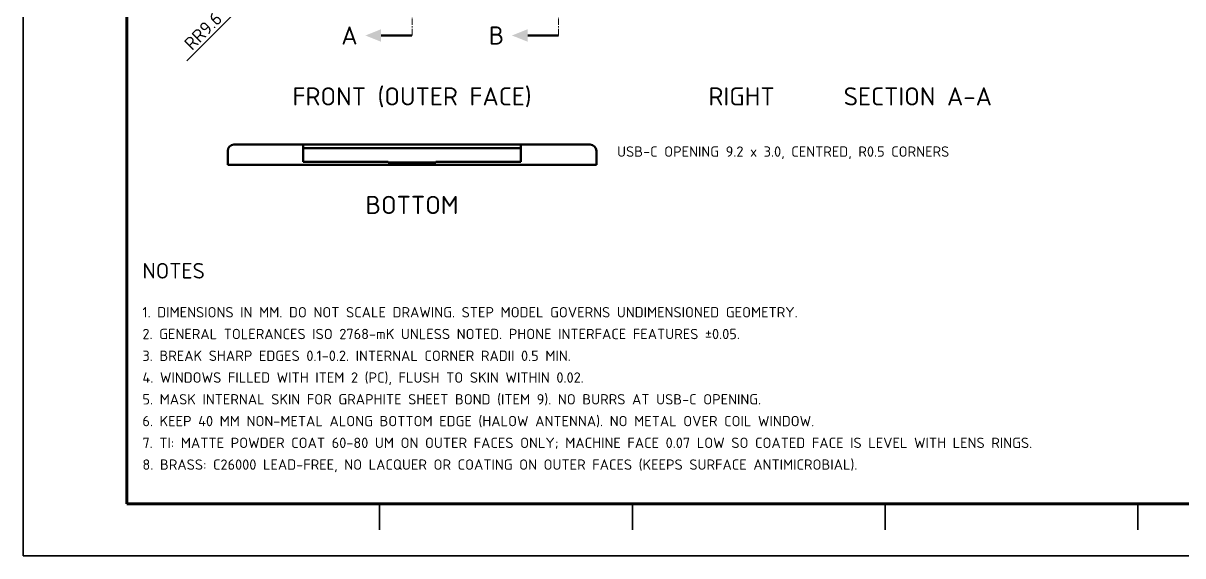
# Model space of a CAD drawing. Header units: millimetres. Extents: x 0 to 420, y 0 to 297.
# Drawn here: x 0 to 223.7, y 0 to 102.8 of the extents above; entities that cross this region are included whole.
import ezdxf
from ezdxf.enums import TextEntityAlignment as Align

# ---------------------------------------------------------------- set-up
doc = ezdxf.new("R2010")
doc.units = ezdxf.units.MM
doc.header["$LTSCALE"] = 0.4
doc.linetypes.add('CENTER', pattern=[5.08, 3.175, -0.635, 0.635, -0.635])
for name, color, linetype, lineweight in [('BORDER', 7, 'CONTINUOUS', 70), ('CENTER', 1, 'CENTER', 18), ('DIM', 4, 'CONTINUOUS', 18), ('OUTLINE', 7, 'CONTINUOUS', 50), ('SECTION', 7, 'CONTINUOUS', 50), ('TEXT', 7, 'CONTINUOUS', 25), ('TITLE', 7, 'CONTINUOUS', 35)]:
    doc.layers.add(name, color=color, linetype=linetype, lineweight=lineweight)
doc.styles.add('KHENSU', font='isocpeur.ttf')
doc.dimstyles.new('KHENSU', dxfattribs={"dimtxt": 2.5, "dimasz": 2, "dimexe": 1, "dimexo": 0.8, "dimgap": 0.6, "dimtad": 1, "dimdsep": 46, "dimtxsty": 'KHENSU', "dimcen": -1.5, "dimclrd": 4, "dimclre": 4, "dimclrt": 7, "dimazin": 3, "dimtfac": 1, "dimtmove": 2, "dimatfit": 3})

msp = doc.modelspace()

# ---------------------------------------------------------------- linework, layer by layer
at = {"layer": 'BORDER'}
msp.add_lwpolyline([(20, 10), (410, 10), (410, 287), (20, 287)], close=True, dxfattribs=at)
at = {"layer": 'CENTER'}
for p, q in [((75, 100.4), (75, 255.6)), ((103.275, 100.4), (103.275, 130.4))]:
    msp.add_line(p, q, dxfattribs=at)
at = {"layer": 'OUTLINE'}
for p, q in [((49.05, 79.35), (54, 79.35)), ((54, 79.35), (96, 79.35)), ((54, 78.65), (96, 78.65)), ((96, 79.35), (100.95, 79.35)), ((39.45, 75.45), (39.45, 78.15)), ((54, 78.15), (54, 76.05)), ((54, 76.05), (70.4, 76.05)), ((70.4, 75.9), (70.4, 76.05)), ((79.6, 76.05), (96, 76.05)), ((79.6, 76.05), (79.6, 75.9)), ((96, 76.05), (96, 78.15)), ((110.55, 75.45), (110.55, 78.15)), ((49.05, 75.45), (100.95, 75.45)), ((79.6, 75.9), (70.4, 75.9))]:
    msp.add_line(p, q, dxfattribs=at)
for points in [[(40.65, 79.35), (40.921, 79.35), (41.192, 79.35), (41.463, 79.35), (41.734, 79.35), (42.005, 79.35), (42.276, 79.35), (42.547, 79.35), (42.818, 79.35), (43.089, 79.35), (43.36, 79.35), (43.631, 79.35), (43.902, 79.35), (44.173, 79.35), (44.444, 79.35), (44.715, 79.35), (44.985, 79.35), (45.256, 79.35), (45.527, 79.35), (45.798, 79.35), (46.069, 79.35), (46.34, 79.35), (46.611, 79.35), (46.882, 79.35), (47.153, 79.35), (47.424, 79.35), (47.695, 79.35), (47.966, 79.35), (48.237, 79.35), (48.508, 79.35), (48.779, 79.35), (49.05, 79.35)], [(54, 79.35), (54, 79.311), (54, 79.273), (54, 79.234), (54, 79.195), (54, 79.156), (54, 79.118), (54, 79.079), (54, 79.04), (54, 79.002), (54, 78.963), (54, 78.924), (54, 78.885), (54, 78.847), (54, 78.808), (54, 78.769), (54, 78.731), (54, 78.692), (54, 78.653), (54, 78.615), (54, 78.576), (54, 78.537), (54, 78.498), (54, 78.46), (54, 78.421), (54, 78.382), (54, 78.344), (54, 78.305), (54, 78.266), (54, 78.227), (54, 78.189), (54, 78.15)], [(96, 79.35), (96, 79.311), (96, 79.273), (96, 79.234), (96, 79.195), (96, 79.156), (96, 79.118), (96, 79.079), (96, 79.04), (96, 79.002), (96, 78.963), (96, 78.924), (96, 78.885), (96, 78.847), (96, 78.808), (96, 78.769), (96, 78.731), (96, 78.692), (96, 78.653), (96, 78.615), (96, 78.576), (96, 78.537), (96, 78.498), (96, 78.46), (96, 78.421), (96, 78.382), (96, 78.344), (96, 78.305), (96, 78.266), (96, 78.227), (96, 78.189), (96, 78.15)], [(100.95, 79.35), (101.221, 79.35), (101.492, 79.35), (101.763, 79.35), (102.034, 79.35), (102.305, 79.35), (102.576, 79.35), (102.847, 79.35), (103.118, 79.35), (103.389, 79.35), (103.66, 79.35), (103.931, 79.35), (104.202, 79.35), (104.473, 79.35), (104.744, 79.35), (105.015, 79.35), (105.285, 79.35), (105.556, 79.35), (105.827, 79.35), (106.098, 79.35), (106.369, 79.35), (106.64, 79.35), (106.911, 79.35), (107.182, 79.35), (107.453, 79.35), (107.724, 79.35), (107.995, 79.35), (108.266, 79.35), (108.537, 79.35), (108.808, 79.35), (109.079, 79.35), (109.35, 79.35)], [(109.35, 79.35), (109.182, 79.35), (109.015, 79.35), (108.847, 79.35), (108.679, 79.35), (108.511, 79.35), (108.344, 79.35), (108.176, 79.35), (108.008, 79.35), (107.84, 79.35), (107.673, 79.35), (107.505, 79.35), (107.337, 79.35), (107.169, 79.35), (107.002, 79.35), (106.834, 79.35), (106.666, 79.35), (106.498, 79.35), (106.331, 79.35), (106.163, 79.35), (105.995, 79.35), (105.827, 79.35), (105.66, 79.35), (105.492, 79.35), (105.324, 79.35), (105.156, 79.35), (104.989, 79.35), (104.821, 79.35), (104.653, 79.35), (104.485, 79.35), (104.318, 79.35), (104.15, 79.35)], [(49.05, 75.45), (48.74, 75.45), (48.431, 75.45), (48.121, 75.45), (47.811, 75.45), (47.502, 75.45), (47.192, 75.45), (46.882, 75.45), (46.573, 75.45), (46.263, 75.45), (45.953, 75.45), (45.644, 75.45), (45.334, 75.45), (45.024, 75.45), (44.715, 75.45), (44.405, 75.45), (44.095, 75.45), (43.785, 75.45), (43.476, 75.45), (43.166, 75.45), (42.856, 75.45), (42.547, 75.45), (42.237, 75.45), (41.927, 75.45), (41.618, 75.45), (41.308, 75.45), (40.998, 75.45), (40.689, 75.45), (40.379, 75.45), (40.069, 75.45), (39.76, 75.45), (39.45, 75.45)], [(100.95, 75.45), (101.26, 75.45), (101.569, 75.45), (101.879, 75.45), (102.189, 75.45), (102.498, 75.45), (102.808, 75.45), (103.118, 75.45), (103.427, 75.45), (103.737, 75.45), (104.047, 75.45), (104.356, 75.45), (104.666, 75.45), (104.976, 75.45), (105.285, 75.45), (105.595, 75.45), (105.905, 75.45), (106.215, 75.45), (106.524, 75.45), (106.834, 75.45), (107.144, 75.45), (107.453, 75.45), (107.763, 75.45), (108.073, 75.45), (108.382, 75.45), (108.692, 75.45), (109.002, 75.45), (109.311, 75.45), (109.621, 75.45), (109.931, 75.45), (110.24, 75.45), (110.55, 75.45)]]:
    msp.add_lwpolyline(points, dxfattribs=at)
for centre, start, end in [((40.65, 78.15), 90, 180), ((40.65, 78.15), 90, 180), ((109.35, 78.15), 0, 90), ((109.35, 78.15), 0, 90)]:
    msp.add_arc(centre, 1.2, start, end, dxfattribs=at)
at = {"layer": 'SECTION', "const_width": 0.5}
for points in [[(75, 100.4), (69, 100.4)], [(103.275, 100.4), (97.275, 100.4)]]:
    msp.add_lwpolyline(points, dxfattribs=at)
at = {"layer": 'SECTION'}
for points in [[(69, 101.6), (66, 100.4), (69, 99.2)], [(97.275, 101.6), (94.275, 100.4), (97.275, 99.2)]]:
    msp.add_solid(points, dxfattribs=at)
at = {"layer": 'TITLE'}
for p, q in [((68.75, 10), (68.75, 5)), ((117.5, 10), (117.5, 5)), ((166.25, 10), (166.25, 5)), ((215, 10), (215, 5))]:
    msp.add_line(p, q, dxfattribs=at)
msp.add_lwpolyline([(0, 0), (420, 0), (420, 297), (0, 297)], close=True, dxfattribs=at)

# ---------------------------------------------------------------- texts
at = {"layer": 'TEXT', "style": 'KHENSU'}
for s, p in [('A', (64.5, 100.4)), ('B', (92.775, 100.4))]:
    msp.add_text(s, height=3.5, dxfattribs=at).set_placement(p, align=Align.MIDDLE_RIGHT)
for s, p in [('FRONT (OUTER FACE)', (75, 90.4)), ('RIGHT', (138.55, 90.4)), ('SECTION A-A', (172.55, 90.4)), ('BOTTOM', (75, 69.45))]:
    msp.add_text(s, height=3.5, dxfattribs=at).set_placement(p, align=Align.TOP_CENTER)
for s, height, p in [('USB-C OPENING 9.2 x 3.0, CENTRED, R0.5 CORNERS', 2, (114.55, 76.4)), ('NOTES', 3, (23, 52.6)), ('1. DIMENSIONS IN MM. DO NOT SCALE DRAWING. STEP MODEL GOVERNS UNDIMENSIONED GEOMETRY.', 2, (23, 45.4)), ('2. GENERAL TOLERANCES ISO 2768-mK UNLESS NOTED. PHONE INTERFACE FEATURES %%p0.05.', 2, (23, 41.2)), ('3. BREAK SHARP EDGES 0.1-0.2. INTERNAL CORNER RADII 0.5 MIN.', 2, (23, 37)), ('4. WINDOWS FILLED WITH ITEM 2 (PC), FLUSH TO SKIN WITHIN 0.02.', 2, (23, 32.8)), ('5. MASK INTERNAL SKIN FOR GRAPHITE SHEET BOND (ITEM 9). NO BURRS AT USB-C OPENING.', 2, (23, 28.6)), ('6. KEEP 40 MM NON-METAL ALONG BOTTOM EDGE (HALOW ANTENNA). NO METAL OVER COIL WINDOW.', 2, (23, 24.4)), ('7. TI: MATTE POWDER COAT 60-80 UM ON OUTER FACES ONLY; MACHINE FACE 0.07 LOW SO COATED FACE IS LEVEL WITH LENS RINGS.', 2, (23, 20.2)), ('8. BRASS: C26000 LEAD-FREE, NO LACQUER OR COATING ON OUTER FACES (KEEPS SURFACE ANTIMICROBIAL).', 2, (23, 16))]:
    msp.add_text(s, height=height, dxfattribs=at).set_placement(p, align=Align.BOTTOM_LEFT)

# ---------------------------------------------------------------- dimensions: what is measured, and where the dimension line sits
at = {"layer": 'DIM'}
msp.add_radius_dim(center=(49.05, 113), mpoint=(42.262, 106.212), text='R<>', dimstyle='KHENSU', override={"dimlfac": 1}, dxfattribs=at).render()

doc.saveas('drawing.dxf')
